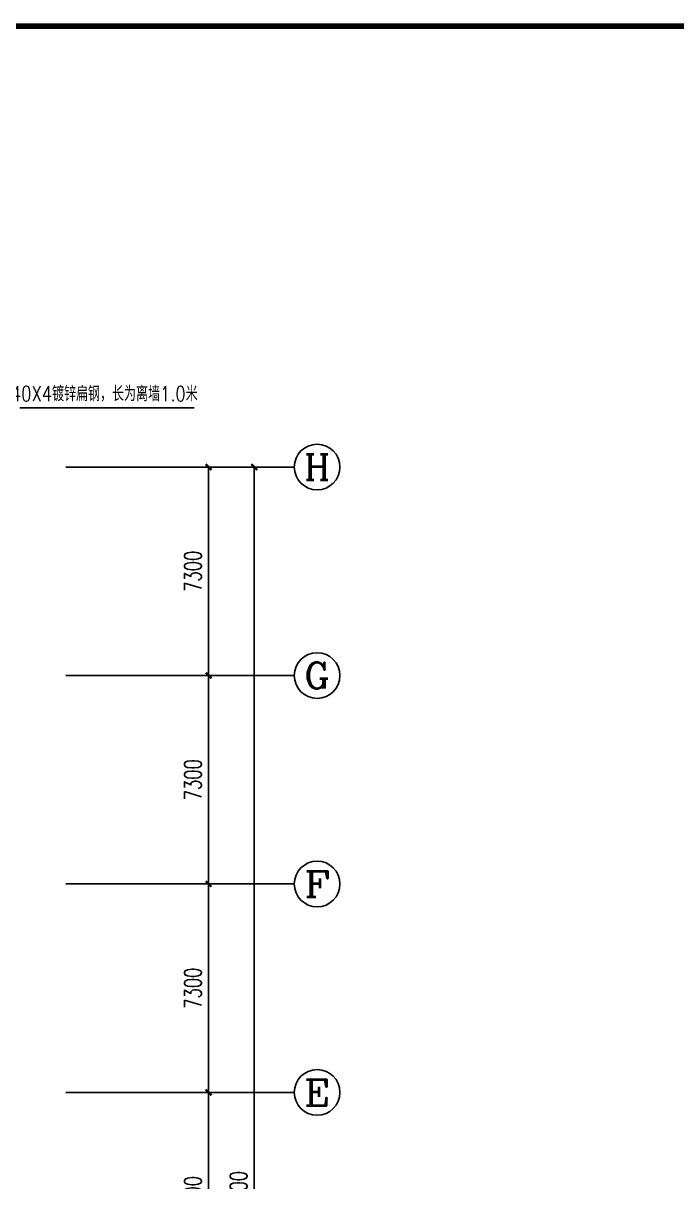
# Model space of a CAD drawing. Extents: x 1680110 to 2699828, y 269661 to 891349.
# Drawn here: x 2434440 to 2457329, y 430757 to 471332 of the extents above; entities that cross this region are included whole.
import ezdxf
from ezdxf.enums import TextEntityAlignment as Align

# ---------------------------------------------------------------- set-up
doc = ezdxf.new("R2010")
doc.units = 0
doc.header["$LTSCALE"] = 1000
doc.header["$MEASUREMENT"] = 0
for name, color, linetype in [('AXIS', 3, 'Continuous'), ('AXIS_TEXT', 7, 'Continuous'), ('DIM-箱柜', 3, 'Continuous'), ('PUB_TITLE', 4, 'Continuous')]:
    doc.layers.add(name, color=color, linetype=linetype)
doc.styles.add('_TCH_AXIS', font='COMPLEX', dxfattribs={"bigfont": 'GBCBIG'})
doc.styles.add('_TCH_DIM_T3', font='SIMPLEX', dxfattribs={"width": 0.705882, "bigfont": 'GBCBIG'})
doc.styles.add('_TEL_DIM', font='SIMPLEX', dxfattribs={"width": 0.8, "height": 3.5, "bigfont": 'HZTXT'})
doc.styles.add('COMPLEX', font='COMPLEX')
doc.dimstyles.new('_TCH_ARCH&&200', dxfattribs={"dimtxt": 595, "dimasz": 200, "dimexe": 500, "dimexo": 600, "dimgap": 252.5, "dimtad": 1, "dimdec": 0, "dimzin": 0, "dimdsep": 46, "dimtxsty": '_TCH_DIM_T3', "dimblk": 'ARCHTICK', "dimcen": 0.09, "dimclrt": 7, "dimazin": 2, "dimtfac": 1, "dimtdec": 0, "dimtix": 1, "dimtmove": 2, "dimatfit": 3, "dimfxl": 0, "dimtolj": 1, "dimtzin": 0, "dimarcsym": 0})

# ---------------------------------------------------------------- blocks, each defined once
blk = doc.blocks.new('_ArchTick')
at = {"color": 0, "linetype": 'ByBlock', "const_width": 0.4}
blk.add_lwpolyline([(-0.5, -0.5), (0.5, 0.5)], dxfattribs=at)
blk = doc.blocks.new('*D64')
at = {"layer": 'AXIS', "color": 0, "lineweight": -2, "transparency": 16777216}
for p, q in [((2436533, 433888), (2441433, 433888)), ((2440933, 426588), (2440933, 433888)), ((2436533, 426588), (2441433, 426588))]:
    blk.add_line(p, q, dxfattribs=at)
at = {"layer": 'Defpoints', "color": 0, "transparency": 16777216}
for p in [(2435933, 433888), (2440933, 433888), (2435933, 426588)]:
    blk.add_point(p, dxfattribs=at)
at = {"layer": 'AXIS', "color": 0, "lineweight": -2, "transparency": 16777216, "xscale": 200, "yscale": 200, "zscale": 200}
for p, rotation in [((2440933, 433888), 90), ((2440933, 426588), 270)]:
    blk.add_blockref('_ArchTick', p, dxfattribs=dict(at, rotation=rotation))
at = {"layer": 'AXIS', "color": 7, "transparency": 16777216, "insert": (2440383, 430238), "char_height": 595, "attachment_point": 5, "rotation": 90, "style": '_TCH_DIM_T3'}
blk.add_mtext('\\A1;7300', dxfattribs=at)
blk = doc.blocks.new('*D65')
at = {"layer": 'AXIS', "color": 0, "lineweight": -2, "transparency": 16777216}
for p, q in [((2436533, 441188), (2441433, 441188)), ((2440933, 433888), (2440933, 441188)), ((2436533, 433888), (2441433, 433888))]:
    blk.add_line(p, q, dxfattribs=at)
at = {"layer": 'Defpoints', "color": 0, "transparency": 16777216}
for p in [(2435933, 441188), (2440933, 441188), (2435933, 433888)]:
    blk.add_point(p, dxfattribs=at)
at = {"layer": 'AXIS', "color": 0, "lineweight": -2, "transparency": 16777216, "xscale": 200, "yscale": 200, "zscale": 200}
for p, rotation in [((2440933, 441188), 90), ((2440933, 433888), 270)]:
    blk.add_blockref('_ArchTick', p, dxfattribs=dict(at, rotation=rotation))
at = {"layer": 'AXIS', "color": 7, "transparency": 16777216, "insert": (2440383, 437538), "char_height": 595, "attachment_point": 5, "rotation": 90, "style": '_TCH_DIM_T3'}
blk.add_mtext('\\A1;7300', dxfattribs=at)
blk = doc.blocks.new('*D66')
at = {"layer": 'AXIS', "color": 0, "lineweight": -2, "transparency": 16777216}
for p, q in [((2436533, 448488), (2441433, 448488)), ((2440933, 441188), (2440933, 448488)), ((2436533, 441188), (2441433, 441188))]:
    blk.add_line(p, q, dxfattribs=at)
at = {"layer": 'Defpoints', "color": 0, "transparency": 16777216}
for p in [(2435933, 448488), (2440933, 448488), (2435933, 441188)]:
    blk.add_point(p, dxfattribs=at)
at = {"layer": 'AXIS', "color": 0, "lineweight": -2, "transparency": 16777216, "xscale": 200, "yscale": 200, "zscale": 200}
for p, rotation in [((2440933, 448488), 90), ((2440933, 441188), 270)]:
    blk.add_blockref('_ArchTick', p, dxfattribs=dict(at, rotation=rotation))
at = {"layer": 'AXIS', "color": 7, "transparency": 16777216, "insert": (2440383, 444838), "char_height": 595, "attachment_point": 5, "rotation": 90, "style": '_TCH_DIM_T3'}
blk.add_mtext('\\A1;7300', dxfattribs=at)
blk = doc.blocks.new('*D67')
at = {"layer": 'AXIS', "color": 0, "lineweight": -2, "transparency": 16777216}
for p, q in [((2436533, 455788), (2441433, 455788)), ((2440933, 448488), (2440933, 455788)), ((2436533, 448488), (2441433, 448488))]:
    blk.add_line(p, q, dxfattribs=at)
at = {"layer": 'Defpoints', "color": 0, "transparency": 16777216}
for p in [(2435933, 455788), (2440933, 455788), (2435933, 448488)]:
    blk.add_point(p, dxfattribs=at)
at = {"layer": 'AXIS', "color": 0, "lineweight": -2, "transparency": 16777216, "xscale": 200, "yscale": 200, "zscale": 200}
for p, rotation in [((2440933, 455788), 90), ((2440933, 448488), 270)]:
    blk.add_blockref('_ArchTick', p, dxfattribs=dict(at, rotation=rotation))
at = {"layer": 'AXIS', "color": 7, "transparency": 16777216, "insert": (2440383, 452138), "char_height": 595, "attachment_point": 5, "rotation": 90, "style": '_TCH_DIM_T3'}
blk.add_mtext('\\A1;7300', dxfattribs=at)
blk = doc.blocks.new('*D68')
at = {"layer": 'AXIS', "color": 0, "lineweight": -2, "transparency": 16777216}
for p, q in [((2436533, 455788), (2443033, 455788)), ((2442533, 404688), (2442533, 455788)), ((2436533, 404688), (2443033, 404688))]:
    blk.add_line(p, q, dxfattribs=at)
at = {"layer": 'Defpoints', "color": 0, "transparency": 16777216}
for p in [(2435933, 455788), (2442533, 455788), (2435933, 404688)]:
    blk.add_point(p, dxfattribs=at)
at = {"layer": 'AXIS', "color": 0, "lineweight": -2, "transparency": 16777216, "xscale": 200, "yscale": 200, "zscale": 200}
for p, rotation in [((2442533, 455788), 90), ((2442533, 404688), 270)]:
    blk.add_blockref('_ArchTick', p, dxfattribs=dict(at, rotation=rotation))
at = {"layer": 'AXIS', "color": 7, "transparency": 16777216, "insert": (2441983, 430238), "char_height": 595, "attachment_point": 5, "rotation": 90, "style": '_TCH_DIM_T3'}
blk.add_mtext('\\A1;51100', dxfattribs=at)
blk = doc.blocks.new('_AXISO')
blk.add_circle((0, 0), 0.5)
at = {"layer": 'AXIS_TEXT', "style": 'COMPLEX', "width": 1.041667}
blk.add_attdef('A', text='', height=0.56, dxfattribs=at).set_placement((-0.25, -0.28), (0.25, -0.28), align=Align.FIT)

msp = doc.modelspace()

# ---------------------------------------------------------------- linework, layer by layer
at = {"layer": 'AXIS'}
for p, q in [((2435933.4, 455788), (2443933.4, 455788)), ((2435933.4, 448488), (2443933.4, 448488)), ((2435933.4, 441188), (2443933.4, 441188)), ((2435933.4, 433888), (2443933.4, 433888))]:
    msp.add_line(p, q, dxfattribs=at)
at = {"layer": 'DIM-箱柜', "color": 7}
msp.add_line((2434323.5, 457867.1), (2440422.3, 457867.1), dxfattribs=at)
at = {"layer": 'PUB_TITLE', "const_width": 200}
msp.add_lwpolyline([(2366418.2, 391232.4), (2478218.2, 391232.4), (2478218.2, 471232.4), (2366418.2, 471232.4)], close=True, dxfattribs=at)

# ---------------------------------------------------------------- block references
at = {"layer": 'AXIS'}
ref = msp.add_blockref('_AXISO', (2444733.4, 455788), dxfattribs=dict(at, xscale=1600, yscale=1600, zscale=1600))
ref.add_attrib('A', 'H', dxfattribs={"layer": 'AXIS_TEXT', "height": 905.1, "style": '_TCH_AXIS', "width": 1.05}).set_placement((2444280.9, 455335.5), (2445186, 455335.5), align=Align.FIT)
ref = msp.add_blockref('_AXISO', (2444733.4, 448488), dxfattribs=dict(at, xscale=1600, yscale=1600, zscale=1600))
ref.add_attrib('A', 'G', dxfattribs={"layer": 'AXIS_TEXT', "height": 905.1, "style": '_TCH_AXIS', "width": 1.166667}).set_placement((2444280.9, 448035.5), (2445186, 448035.5), align=Align.FIT)
ref = msp.add_blockref('_AXISO', (2444733.4, 441188), dxfattribs=dict(at, xscale=1600, yscale=1600, zscale=1600))
ref.add_attrib('A', 'F', dxfattribs={"layer": 'AXIS_TEXT', "height": 905.1, "style": '_TCH_AXIS', "width": 1.3125}).set_placement((2444280.9, 440735.5), (2445186, 440735.5), align=Align.FIT)
ref = msp.add_blockref('_AXISO', (2444733.4, 433888), dxfattribs=dict(at, xscale=1600, yscale=1600, zscale=1600))
ref.add_attrib('A', 'E', dxfattribs={"layer": 'AXIS_TEXT', "height": 905.1, "style": '_TCH_AXIS', "width": 1.3125}).set_placement((2444280.9, 433435.5), (2445186, 433435.5), align=Align.FIT)

# ---------------------------------------------------------------- texts
at = {"layer": 'DIM-箱柜', "color": 7, "style": '_TEL_DIM', "width": 0.8}
msp.add_text('-40X4镀锌扁钢，长为离墙1.0米', height=525, dxfattribs=at).set_placement((2433543.2, 458092.5))

# ---------------------------------------------------------------- dimensions: what is measured, and where the dimension line sits
at = {"layer": 'AXIS'}
for p1, p2, distance, picture, middle in [((2435933.4, 448488), (2435933.4, 455788), -5000, '*D67', (2440383.4, 452138)), ((2435933.4, 404688), (2435933.4, 455788), -6600, '*D68', (2441983.4, 430238)), ((2435933.4, 441188), (2435933.4, 448488), -5000, '*D66', (2440383.4, 444838)), ((2435933.4, 433888), (2435933.4, 441188), -5000, '*D65', (2440383.4, 437538)), ((2435933.4, 426588), (2435933.4, 433888), -5000, '*D64', (2440383.4, 430238))]:
    dim = msp.add_aligned_dim(p1=p1, p2=p2, distance=distance, dimstyle='_TCH_ARCH&&200', dxfattribs=at)
    dim.commit()
    dim.dimension.update_dxf_attribs({"geometry": picture, "text_midpoint": middle})

doc.saveas('drawing.dxf')
